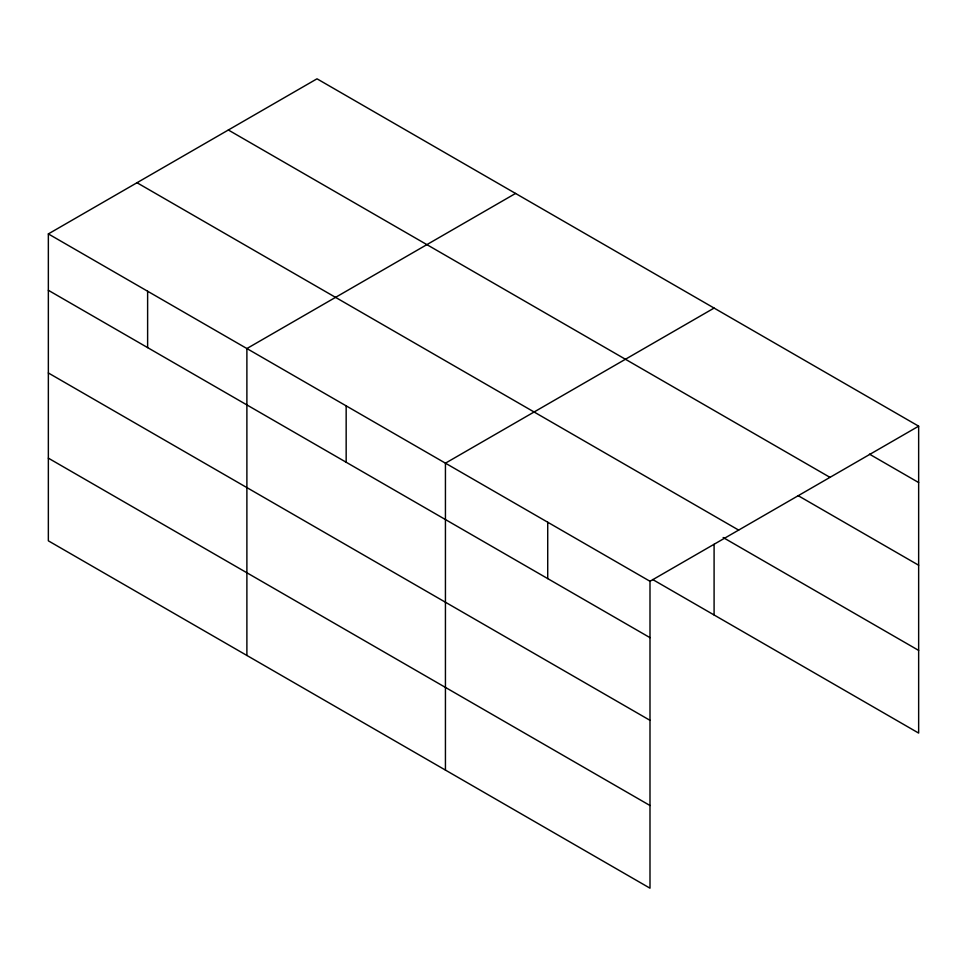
<?xml version="1.0" encoding="UTF-8"?>
<svg xmlns="http://www.w3.org/2000/svg" width="967" height="967" viewBox="0 0 967 967"><rect width="100%" height="100%" fill="white"/><g stroke="black" fill="none" stroke-linecap="round" stroke-linejoin="round"><path stroke-width="1.45" d="M649.993 720.33L649.993 581.276L48.35 233.917L48.35 540.831L649.993 888.189L649.993 720.33L48.35 372.972M652.701 579.535L918.65 733.083L918.65 426.169L317.007 78.811L48.35 233.917M515.544 193.448L246.887 348.555L246.887 655.457M714.093 308.074L445.436 463.181L445.436 770.083M649.993 581.276L918.65 426.169M869.454 454.139L918.65 482.545M228.345 130.001L829.988 477.36M798.246 495.708L918.65 565.224M137.012 182.739L738.655 530.097M723.159 537.531L918.65 650.404M48.35 290.293L649.993 637.652M48.35 458.153L649.993 805.511M714.093 544.324L714.093 614.976M547.721 522.228L547.721 578.604M346.162 405.862L346.162 462.238M147.625 291.236L147.625 347.612"/></g></svg>
